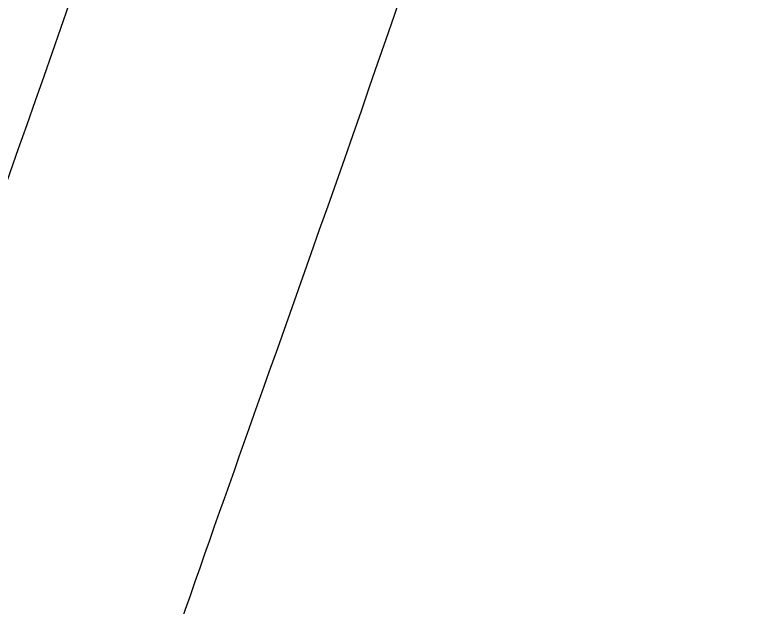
# Model space of a CAD drawing. Header units: centimetres. Extents: x -11 to 11, y -68 to 67.
# Drawn here: x 2.7247 to 3.0967, y -29.0943 to -28.7914 of the extents above; entities that cross this region are included whole.
import ezdxf

# ---------------------------------------------------------------- set-up
doc = ezdxf.new("R2010")
doc.units = ezdxf.units.CM
doc.header["$MEASUREMENT"] = 0
doc.layers.add('Layer 1', color=7, linetype='Continuous')

msp = doc.modelspace()

# ---------------------------------------------------------------- linework, layer by layer
at = {"layer": 'Layer 1', "color": 250}
for points, knots in [([(11.23119, 67.4996), (11.23119, 67.4996), (11.23119, 67.49999), (11.23119, 67.49999), (11.23119, 67.49999), (11.23119, 67.49999), (-11.25, 67.49999), (-11.25, 67.49999), (-11.25, 67.49999), (-11.25, 67.49999), (-11.25, 22.82991), (-11.25, 22.82991), (-11.25, 22.82991), (-11.25, 22.82991), (-11.25, 22.65116), (-11.25, 22.65116), (-11.25, 22.65116), (-11.25, 22.65116), (-11.25, 22.52506), (-11.25, 22.52506), (-11.25, 22.52506), (-11.25, 22.52506), (-11.25, 22.52284), (-11.25, 22.52284), (-11.25, 22.52284), (-11.25, 22.52284), (-11.25, 22.23765), (-11.25, 22.23765), (-11.25, 22.23765), (-11.25, 22.23765), (-11.25, 22.12359), (-11.25, 22.12359), (-11.25, 22.12359), (-11.25, 22.12359), (-11.25, -22.12435), (-11.25, -22.12435), (-11.25, -22.12435), (-11.25, -22.12435), (-11.25, -22.6495), (-11.25, -22.6495), (-11.25, -22.6495), (-11.25, -22.6495), (-11.25, -66.75004), (-11.25, -66.75004), (-11.25, -66.75004), (-11.25, -66.75004), (-11.25, -67.47622), (-11.25, -67.47622), (-11.25, -67.47622), (-11.25, -67.47622), (-11.25, -67.50001), (-11.25, -67.50001), (-11.25, -67.50001), (-11.25, -67.50001), (-5.83652, -67.5), (-5.83652, -67.5), (-5.83652, -67.5), (-5.83652, -67.5), (2.7491, -67.5), (2.7491, -67.5), (2.7491, -67.5), (2.7491, -67.5), (10.49996, -67.5), (10.49996, -67.5), (10.49996, -67.5), (10.49996, -67.5), (11.24998, -67.5), (11.24998, -67.5), (11.24998, -67.5), (11.24998, -67.5), (11.24998, -66.74999), (11.24998, -66.74999), (11.24998, -66.74999), (11.24998, -66.74999), (11.24998, -63.63576), (11.24998, -63.63576), (11.24998, -63.63576), (11.24998, -63.63576), (11.24998, -58.95271), (11.24998, -58.95271), (11.24998, -58.95271), (11.24998, -58.95271), (11.24998, -53.97423), (11.24998, -53.97423), (11.24998, -53.97423), (11.24998, -53.97423), (11.24998, -41.44171), (11.24998, -41.44171), (11.24998, -41.44171), (11.24998, -41.44171), (11.24998, -33.33805), (11.24998, -33.33805), (11.24998, -33.33805), (11.24998, -33.33805), (11.24998, -30.2047), (11.24998, -30.2047), (11.24998, -30.2047), (11.24998, -30.2047), (11.24998, -22.12427), (11.24998, -22.12427), (11.24998, -22.12427), (11.24998, -22.12427), (11.2499, -22.12428), (11.2499, -22.12428), (11.2499, -22.12428), (11.2499, -22.12428), (11.2499, -19.54332), (11.2499, -19.54332), (11.2499, -19.54332), (11.2499, -19.54332), (11.2499, -15.65183), (11.2499, -15.65183), (11.2499, -15.65183), (11.2499, -15.65183), (11.2499, -6.73389), (11.2499, -6.73389), (11.2499, -6.73389), (11.2499, -6.73389), (11.2499, -6.44555), (11.2499, -6.44555), (11.2499, -6.44555), (11.2499, -6.44555), (11.2499, 0.06511), (11.2499, 0.06511), (11.2499, 0.06511), (11.2499, 0.06511), (11.2499, 7.2826), (11.2499, 7.2826), (11.2499, 7.2826), (11.2499, 7.2826), (11.2499, 10.16764), (11.2499, 10.16764), (11.2499, 10.16764), (11.2499, 10.16764), (11.2499, 15.55805), (11.2499, 15.55805), (11.2499, 15.55805), (11.2499, 15.55805), (11.2499, 22.12395), (11.2499, 22.12395), (11.2499, 22.12395), (11.2499, 22.12395), (11.24998, 22.12395), (11.24998, 22.12395), (11.24998, 22.12395), (11.24998, 22.12395), (11.24998, 44.14271), (11.24998, 44.14271), (11.24998, 44.14271), (11.24998, 44.14271), (11.24998, 45.16697), (11.24998, 45.16697), (11.24998, 45.16697), (11.24998, 45.16697), (11.24998, 49.99241), (11.24998, 49.99241), (11.24998, 49.99241), (11.24998, 49.99241), (11.24998, 50.19312), (11.24998, 50.19312), (11.24998, 50.19312), (11.24998, 50.19312), (11.24998, 51.96308), (11.24998, 51.96308), (11.24998, 51.96308), (11.24998, 51.96308), (11.24998, 52.07288), (11.24998, 52.07288), (11.24998, 52.07288), (11.24998, 52.07288), (11.24998, 52.74908), (11.24998, 52.74908), (11.24998, 52.74908), (11.24998, 52.74908), (11.24998, 52.93143), (11.24998, 52.93143), (11.24998, 52.93143), (11.24998, 52.93143), (11.24998, 67.4996), (11.24998, 67.4996), (11.24998, 67.4996), (11.24998, 67.4996), (11.23119, 67.4996), (11.23119, 67.4996)], [0, 0, 0, 0, 0.021277, 0.021277, 0.021277, 0.021277, 0.042553, 0.042553, 0.042553, 0.042553, 0.06383, 0.06383, 0.06383, 0.06383, 0.085106, 0.085106, 0.085106, 0.085106, 0.106383, 0.106383, 0.106383, 0.106383, 0.12766, 0.12766, 0.12766, 0.12766, 0.148936, 0.148936, 0.148936, 0.148936, 0.170213, 0.170213, 0.170213, 0.170213, 0.191489, 0.191489, 0.191489, 0.191489, 0.212766, 0.212766, 0.212766, 0.212766, 0.234043, 0.234043, 0.234043, 0.234043, 0.255319, 0.255319, 0.255319, 0.255319, 0.276596, 0.276596, 0.276596, 0.276596, 0.297872, 0.297872, 0.297872, 0.297872, 0.319149, 0.319149, 0.319149, 0.319149, 0.340426, 0.340426, 0.340426, 0.340426, 0.361702, 0.361702, 0.361702, 0.361702, 0.382979, 0.382979, 0.382979, 0.382979, 0.404255, 0.404255, 0.404255, 0.404255, 0.425532, 0.425532, 0.425532, 0.425532, 0.446809, 0.446809, 0.446809, 0.446809, 0.468085, 0.468085, 0.468085, 0.468085, 0.489362, 0.489362, 0.489362, 0.489362, 0.510638, 0.510638, 0.510638, 0.510638, 0.531915, 0.531915, 0.531915, 0.531915, 0.553191, 0.553191, 0.553191, 0.553191, 0.574468, 0.574468, 0.574468, 0.574468, 0.595745, 0.595745, 0.595745, 0.595745, 0.617021, 0.617021, 0.617021, 0.617021, 0.638298, 0.638298, 0.638298, 0.638298, 0.659574, 0.659574, 0.659574, 0.659574, 0.680851, 0.680851, 0.680851, 0.680851, 0.702128, 0.702128, 0.702128, 0.702128, 0.723404, 0.723404, 0.723404, 0.723404, 0.744681, 0.744681, 0.744681, 0.744681, 0.765957, 0.765957, 0.765957, 0.765957, 0.787234, 0.787234, 0.787234, 0.787234, 0.808511, 0.808511, 0.808511, 0.808511, 0.829787, 0.829787, 0.829787, 0.829787, 0.851064, 0.851064, 0.851064, 0.851064, 0.87234, 0.87234, 0.87234, 0.87234, 0.893617, 0.893617, 0.893617, 0.893617, 0.914894, 0.914894, 0.914894, 0.914894, 0.93617, 0.93617, 0.93617, 0.93617, 0.957447, 0.957447, 0.957447, 0.957447, 1, 1, 1, 1]), ([(2.31452, -26.94864), (2.31452, -26.94864), (2.81731, -27.15322), (2.81731, -27.15322), (2.81731, -27.15322), (3.0811, -27.86019), (2.89018, -28.39943), (2.70513, -28.92098), (2.70513, -28.92098), (2.66626, -29.0306), (2.6265, -29.14342), (2.59146, -29.256), (2.59146, -29.256), (2.59146, -29.256), (2.15368, -29.38837), (2.15368, -29.38837), (2.15368, -29.38837), (2.15868, -29.37234), (2.16371, -29.35633), (2.16876, -29.34024), (2.16876, -29.34024), (2.38186, -28.66308), (2.62152, -27.90039), (2.31452, -26.94864)], [0, 0, 0, 0, 0.142857, 0.142857, 0.142857, 0.142857, 0.285714, 0.285714, 0.285714, 0.285714, 0.428571, 0.428571, 0.428571, 0.428571, 0.571429, 0.571429, 0.571429, 0.571429, 0.714286, 0.714286, 0.714286, 0.714286, 1, 1, 1, 1]), ([(3.0122, -27.23256), (3.0122, -27.23256), (3.48488, -27.42494), (3.48488, -27.42494), (3.48488, -27.42494), (3.6027, -28.15347), (3.51951, -28.71703), (3.24337, -29.05895), (3.24337, -29.05895), (3.24337, -29.05895), (2.77601, -29.20026), (2.77601, -29.20026), (2.77601, -29.20026), (2.80083, -29.12599), (2.82729, -29.05138), (2.85475, -28.97409), (2.85475, -28.97409), (3.03771, -28.4584), (3.22628, -27.92627), (3.0122, -27.23256)], [0, 0, 0, 0, 0.166667, 0.166667, 0.166667, 0.166667, 0.333333, 0.333333, 0.333333, 0.333333, 0.5, 0.5, 0.5, 0.5, 0.666667, 0.666667, 0.666667, 0.666667, 1, 1, 1, 1])]:
    msp.add_open_spline(points, degree=3, knots=knots, dxfattribs=at)

doc.saveas('drawing.dxf')
